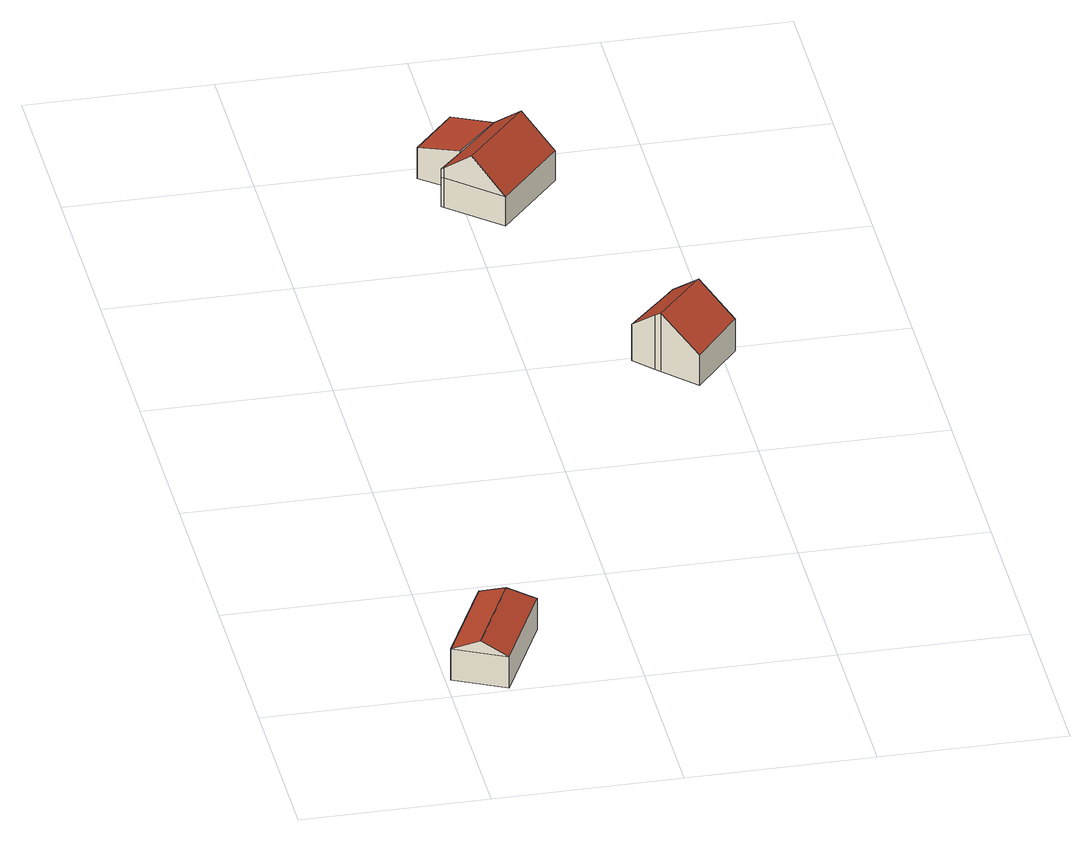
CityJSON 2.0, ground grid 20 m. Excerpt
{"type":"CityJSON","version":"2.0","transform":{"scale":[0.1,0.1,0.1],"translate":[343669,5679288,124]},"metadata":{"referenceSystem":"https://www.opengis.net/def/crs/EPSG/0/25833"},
"CityObjects":{
"building1":{"type":"Building","attributes":{"Dachtyp_tdc":"tdcFreeFormRoof","Gemeindeschluessel":14729160,"Dachneigung":24.74,"QualitaetDacherkennung":76,"Geometrietyp2DReferenz":"3000","function":"31001_9998","roofType":"5000","measuredHeight":5.09},"geometry":[{"type":"MultiSurface","lod":"2","boundaries":[[[0,1,2,3]],[[1,4,5,2]],[[4,6,7,5]],[[6,0,3,7]],[[8,9,6,4]],[[8,4,1]],[[9,8,1,0]],[[9,0,6]],[[3,2,5,7]]],"semantics":{"surfaces":[{"type":"WallSurface"},{"type":"RoofSurface"},{"type":"GroundSurface"}],"values":[0,0,0,0,1,0,1,1,2]}}]},
"building2":{"type":"Building","attributes":{"Dachtyp_tdc":"tdcPolyFlatRoof","Gemeindeschluessel":14729160,"Dachneigung":12.13,"QualitaetDacherkennung":75,"Geometrietyp2DReferenz":"3000","function":"31001_9998","roofType":"2100","measuredHeight":4.78},"geometry":[{"type":"MultiSurface","lod":"2","boundaries":[[[10,11,12,13]],[[11,14,15,12]],[[14,16,17,15]],[[16,10,13,17]],[[16,14,11,10]],[[13,12,15,17]]],"semantics":{"surfaces":[{"type":"WallSurface"},{"type":"RoofSurface"},{"type":"GroundSurface"}],"values":[0,0,0,0,1,2]}}]},
"building3":{"type":"Building","attributes":{"Dachtyp_tdc":"tdcFreeFormRoof","Gemeindeschluessel":14729160,"Dachneigung":42.62,"QualitaetDacherkennung":70,"Geometrietyp2DReferenz":"3000","function":"31001_9998","roofType":"5000","measuredHeight":7.1},"geometry":[{"type":"MultiSurface","lod":"2","boundaries":[[[18,19,20,21]],[[19,22,23,20]],[[22,24,25,23]],[[24,26,27,25]],[[26,28,29,27]],[[28,30,31,29]],[[30,18,21,31]],[[30,32,33,18]],[[16,34,35,36,37,33,32]],[[18,33,37,19]],[[19,37,36,22]],[[22,36,35,24]],[[24,35,34,26]],[[26,34,16,28]],[[28,16,32,30]],[[21,20,23,25,27,29,31]]],"semantics":{"surfaces":[{"type":"WallSurface"},{"type":"RoofSurface"},{"type":"GroundSurface"}],"values":[0,0,0,0,0,0,0,1,1,0,0,0,0,0,0,2]}}]},
"building4":{"type":"Building","attributes":{"Dachtyp_tdc":"tdcGableRoof","Gemeindeschluessel":14729160,"Dachneigung":34.64,"QualitaetDacherkennung":68,"Geometrietyp2DReferenz":"3000","function":"31001_9998","roofType":"3100","measuredHeight":6.96},"geometry":[{"type":"MultiSurface","lod":"2","boundaries":[[[38,39,40,41]],[[39,42,43,40]],[[42,44,45,43]],[[44,46,47,45]],[[46,48,49,47]],[[48,50,51,49]],[[50,52,53,51]],[[52,38,41,53]],[[48,46,44,42,39,38]],[[38,52,50,48]],[[41,40,43,45,47,49,51,53]]],"semantics":{"surfaces":[{"type":"WallSurface"},{"type":"RoofSurface"},{"type":"GroundSurface"}],"values":[0,0,0,0,0,0,0,0,1,1,2]}}]}
},
"vertices":[
[110,106,42],[60,2,42],[60,2,5],[110,106,5],[5,29,42],[5,29,5],[55,132,42],[55,132,5],[33,16,56],[79,111,56],
[203,949,51],[165,980,41],[165,980,4],[203,949,4],[210,1033,40],[210,1033,4],[248,996,51],[248,996,4],
[235,874,38],[181,922,38],[181,922,3],[235,874,3],[178,924,38],[178,924,3],[203,949,38],[203,949,3],[232,980,38],[232,980,3],[248,996,38],[248,996,3],[302,950,38],[302,950,3],[272,976,74],[205,901,74],[232,980,50],[203,949,49],[178,924,48],[181,922,50],
[333,568,73],[328,573,69],[328,573,4],[333,568,4],[308,594,47],[308,594,4],[350,637,48],[350,637,4],[362,649,49],[362,649,4],[384,625,73],[384,625,4],[415,591,42],[415,591,4],[366,533,40],[366,533,4]
]}
